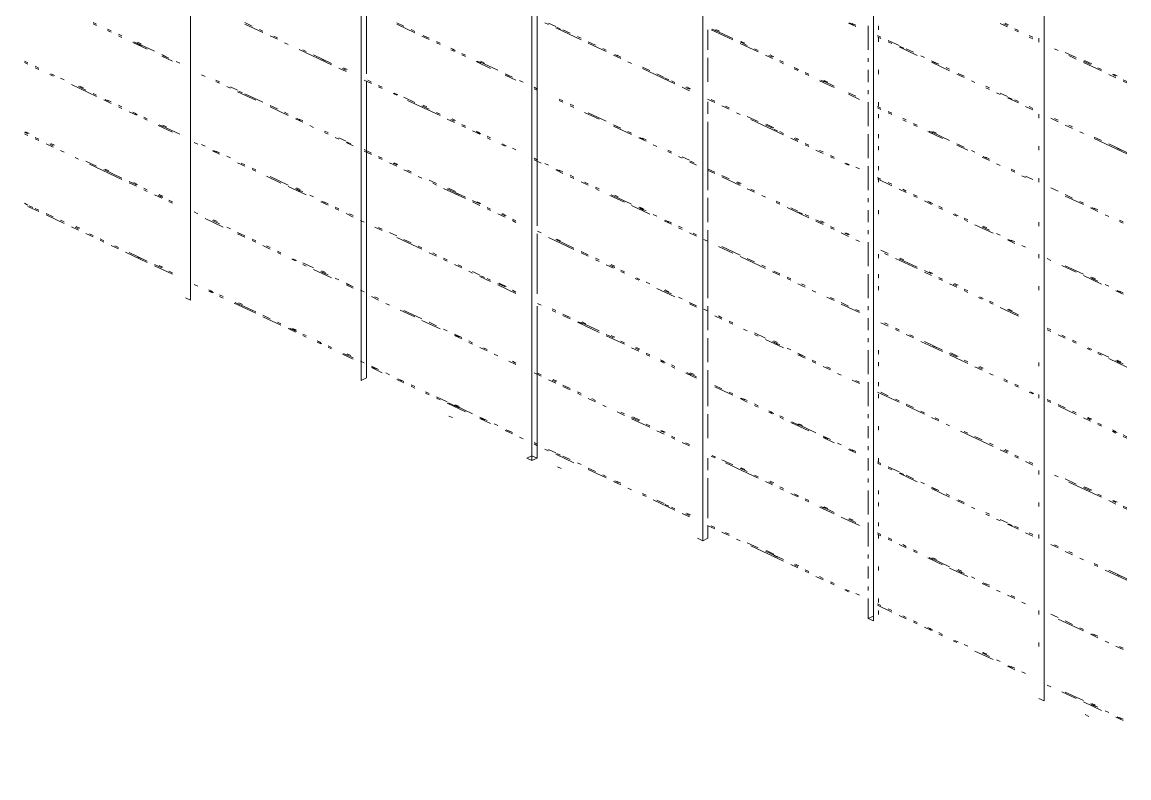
# Paper-space layout '03 3D Building and Roof' of a CAD drawing. Header units: millimetres. Extents: x 5 to 415, y 5 to 292.
# Drawn here: x 200.27 to 216.48, y 207.82 to 218.89 of the extents above; entities that cross this region are included whole.
import ezdxf

# ---------------------------------------------------------------- set-up
doc = ezdxf.new("R2010")
doc.units = ezdxf.units.MM
doc.layers.add('EXISTING', color=7, linetype='Continuous')
picture_1 = doc.add_image_def('image1.png', size_in_pixel=(1967, 1277))

# ---------------------------------------------------------------- blocks, each defined once
blk = doc.blocks.new('SHEET_03')
at = {"layer": 'EXISTING', "color": 250, "lineweight": 9}
for p, q in [((202.741, 231.472), (202.741, 214.82)), ((205.241, 230.298), (205.241, 213.646)), ((207.742, 229.124), (207.742, 212.472)), ((210.242, 227.95), (210.242, 211.299)), ((212.742, 226.776), (212.742, 210.125)), ((215.243, 225.602), (215.243, 208.951)), ((207.817, 215.908), (207.817, 219.954)), ((201.312, 218.89), (201.365, 218.865)), ((201.312, 218.869), (201.365, 218.845)), ((203.536, 218.887), (203.642, 218.837)), ((203.536, 218.866), (203.801, 218.742)), ((205.316, 218.138), (205.316, 219.017)), ((205.76, 218.884), (205.866, 218.834)), ((205.76, 218.863), (206.024, 218.739)), ((207.93, 218.885), (207.983, 218.86)), ((207.983, 218.881), (208.089, 218.831)), ((212.378, 218.878), (212.484, 218.828)), ((212.394, 218.886), (212.447, 218.861)), ((212.431, 218.874), (212.484, 218.849)), ((214.601, 218.875), (214.707, 218.825)), ((214.654, 218.871), (214.707, 218.846)), ((214.724, 218.854), (214.671, 218.879)), ((201.524, 218.791), (201.577, 218.766)), ((201.524, 218.77), (201.577, 218.745)), ((201.683, 218.716), (201.736, 218.691)), ((201.683, 218.695), (201.736, 218.671)), ((203.748, 218.788), (203.801, 218.763)), ((205.971, 218.784), (206.024, 218.759)), ((206.147, 218.697), (206.2, 218.672)), ((208.089, 218.81), (208.46, 218.636)), ((208.106, 218.818), (208.159, 218.793)), ((208.195, 218.781), (208.301, 218.731)), ((210.317, 218.487), (210.317, 218.78)), ((210.366, 218.782), (210.684, 218.633)), ((210.383, 218.79), (210.435, 218.765)), ((210.419, 218.778), (210.684, 218.654)), ((210.488, 218.761), (210.435, 218.786)), ((212.667, 218.486), (212.667, 218.838)), ((212.801, 218.7), (212.854, 218.675)), ((212.817, 218.779), (212.817, 218.838)), ((214.813, 218.796), (214.866, 218.771)), ((214.813, 218.775), (214.866, 218.751)), ((215.025, 218.697), (215.078, 218.672)), ((201.895, 218.596), (202.107, 218.497)), ((201.911, 218.604), (202.017, 218.554)), ((201.948, 218.592), (202.212, 218.468)), ((202.017, 218.575), (201.964, 218.6)), ((203.907, 218.692), (204.013, 218.642)), ((203.96, 218.688), (204.013, 218.663)), ((204.118, 218.593), (204.171, 218.568)), ((206.13, 218.689), (206.236, 218.639)), ((206.183, 218.685), (206.236, 218.66)), ((206.342, 218.61), (206.395, 218.586)), ((206.342, 218.59), (206.395, 218.565)), ((208.407, 218.682), (208.46, 218.657)), ((208.566, 218.607), (208.672, 218.557)), ((208.566, 218.586), (208.83, 218.462)), ((210.789, 218.604), (210.895, 218.554)), ((210.789, 218.583), (211.054, 218.459)), ((210.859, 218.587), (210.806, 218.612)), ((212.801, 218.679), (212.854, 218.654)), ((212.817, 218.603), (212.817, 218.662)), ((212.96, 218.626), (213.119, 218.551)), ((212.96, 218.605), (213.013, 218.58)), ((213.136, 218.538), (213.189, 218.513)), ((215.025, 218.676), (215.078, 218.651)), ((215.168, 218.602), (215.168, 218.66)), ((202.318, 218.418), (202.424, 218.368)), ((202.318, 218.397), (202.477, 218.323)), ((202.335, 218.405), (202.388, 218.38)), ((204.33, 218.493), (204.807, 218.27)), ((204.383, 218.489), (204.436, 218.464)), ((204.542, 218.415), (204.807, 218.29)), ((206.554, 218.511), (206.607, 218.486)), ((206.554, 218.49), (206.607, 218.465)), ((206.571, 218.498), (206.623, 218.473)), ((206.713, 218.436), (206.766, 218.412)), ((206.713, 218.416), (206.766, 218.391)), ((208.778, 218.508), (208.83, 218.483)), ((208.936, 218.412), (209.042, 218.363)), ((208.953, 218.42), (209.006, 218.395)), ((208.989, 218.408), (209.042, 218.383)), ((210.317, 218.018), (210.317, 218.37)), ((211.001, 218.504), (211.054, 218.48)), ((211.16, 218.409), (211.266, 218.359)), ((211.213, 218.405), (211.266, 218.38)), ((211.283, 218.388), (211.23, 218.413)), ((213.119, 218.53), (213.384, 218.406)), ((213.225, 218.501), (213.331, 218.452)), ((213.437, 218.402), (213.49, 218.377)), ((215.396, 218.502), (215.448, 218.477)), ((215.554, 218.448), (215.713, 218.374)), ((215.607, 218.403), (215.713, 218.353)), ((200.306, 218.322), (200.359, 218.297)), ((200.306, 218.301), (200.359, 218.276)), ((200.465, 218.247), (200.518, 218.222)), ((200.465, 218.226), (200.518, 218.202)), ((202.53, 218.319), (202.583, 218.294)), ((204.665, 218.352), (204.717, 218.327)), ((204.913, 218.22), (205.018, 218.17)), ((204.966, 218.216), (205.018, 218.191)), ((205.035, 218.199), (204.982, 218.224)), ((206.924, 218.316), (207.136, 218.217)), ((206.941, 218.324), (206.994, 218.299)), ((206.977, 218.312), (207.242, 218.188)), ((207.047, 218.295), (206.994, 218.32)), ((209.148, 218.313), (209.201, 218.288)), ((209.36, 218.234), (209.466, 218.185)), ((209.36, 218.213), (209.836, 217.99)), ((211.372, 218.33), (211.425, 218.306)), ((211.372, 218.31), (211.425, 218.285)), ((211.584, 218.231), (211.637, 218.206)), ((211.584, 218.21), (211.637, 218.185)), ((211.6, 218.218), (211.653, 218.193)), ((212.667, 218.31), (212.667, 218.368)), ((213.595, 218.327), (213.701, 218.278)), ((213.595, 218.306), (213.86, 218.182)), ((213.612, 218.314), (213.665, 218.289)), ((213.807, 218.228), (213.86, 218.203)), ((215.819, 218.324), (215.925, 218.274)), ((215.819, 218.303), (216.084, 218.179)), ((215.942, 218.282), (215.836, 218.332)), ((216.031, 218.225), (216.084, 218.2)), ((200.677, 218.127), (200.73, 218.102)), ((200.694, 218.135), (200.747, 218.11)), ((200.836, 218.073), (200.889, 218.048)), ((202.901, 218.124), (202.954, 218.099)), ((203.112, 218.045), (203.165, 218.02)), ((205.283, 218.046), (205.389, 217.996)), ((207.348, 218.138), (207.454, 218.088)), ((207.348, 218.117), (207.507, 218.043)), ((207.365, 218.125), (207.418, 218.1)), ((209.572, 218.135), (209.678, 218.085)), ((209.694, 218.072), (209.747, 218.047)), ((211.742, 218.157), (211.795, 218.132)), ((211.742, 218.136), (211.795, 218.111)), ((212.667, 218.017), (212.667, 218.193)), ((212.817, 218.134), (212.817, 218.193)), ((213.966, 218.132), (214.072, 218.083)), ((213.983, 218.14), (214.036, 218.115)), ((214.019, 218.128), (214.072, 218.104)), ((216.19, 218.129), (216.296, 218.08)), ((216.243, 218.125), (216.296, 218.1)), ((216.312, 218.108), (216.259, 218.133)), ((216.401, 218.051), (216.454, 218.026)), ((200.995, 217.978), (201.365, 217.804)), ((201.101, 217.949), (201.206, 217.899)), ((201.17, 217.932), (201.117, 217.957)), ((203.112, 218.024), (203.165, 217.999)), ((203.271, 217.95), (203.324, 217.925)), ((203.324, 217.946), (203.43, 217.896)), ((203.447, 217.883), (203.5, 217.858)), ((205.316, 213.682), (205.316, 218.02)), ((205.336, 218.042), (205.389, 218.017)), ((205.495, 217.967), (205.548, 217.942)), ((205.495, 217.947), (205.548, 217.922)), ((207.56, 218.039), (207.613, 218.014)), ((207.772, 217.939), (207.825, 217.914)), ((207.772, 217.918), (207.825, 217.894)), ((209.783, 218.035), (209.836, 218.011)), ((209.942, 217.94), (210.048, 217.89)), ((209.995, 217.936), (210.048, 217.911)), ((210.065, 217.919), (210.012, 217.944)), ((211.954, 218.036), (212.166, 217.937)), ((211.971, 218.044), (212.024, 218.019)), ((212.007, 218.032), (212.166, 217.958)), ((212.077, 218.015), (212.024, 218.04)), ((212.667, 217.841), (212.667, 217.899)), ((214.178, 218.033), (214.231, 218.008)), ((214.39, 217.954), (214.443, 217.93)), ((214.39, 217.934), (214.443, 217.909)), ((216.401, 218.03), (216.454, 218.005)), ((201.312, 217.849), (201.365, 217.825)), ((201.471, 217.754), (201.577, 217.704)), ((201.488, 217.762), (201.541, 217.737)), ((201.524, 217.75), (201.577, 217.725)), ((203.43, 217.875), (203.695, 217.751)), ((203.536, 217.846), (203.801, 217.722)), ((205.707, 217.847), (205.76, 217.822)), ((205.723, 217.855), (205.776, 217.83)), ((205.866, 217.793), (206.024, 217.719)), ((205.919, 217.748), (206.395, 217.524)), ((208.142, 217.765), (208.195, 217.74)), ((208.142, 217.744), (208.195, 217.72)), ((210.313, 217.766), (210.419, 217.716)), ((210.317, 217.549), (210.317, 217.725)), ((210.366, 217.762), (210.419, 217.737)), ((212.378, 217.858), (212.484, 217.809)), ((212.378, 217.837), (212.537, 217.763)), ((212.667, 217.372), (212.667, 217.724)), ((212.817, 217.665), (212.817, 217.724)), ((214.548, 217.859), (214.601, 217.834)), ((214.601, 217.855), (214.707, 217.805)), ((214.707, 217.784), (214.866, 217.71)), ((214.724, 217.792), (214.777, 217.767)), ((214.813, 217.756), (214.866, 217.731)), ((201.683, 217.676), (201.736, 217.651)), ((201.683, 217.655), (201.736, 217.63)), ((201.842, 217.58), (201.948, 217.53)), ((201.895, 217.576), (201.948, 217.551)), ((201.911, 217.563), (201.964, 217.538)), ((203.907, 217.672), (204.013, 217.623)), ((203.907, 217.651), (204.171, 217.527)), ((204.118, 217.573), (204.171, 217.548)), ((206.13, 217.669), (206.236, 217.619)), ((206.2, 217.652), (206.147, 217.677)), ((206.342, 217.57), (206.395, 217.545)), ((208.301, 217.691), (208.354, 217.666)), ((208.301, 217.67), (208.354, 217.645)), ((208.513, 217.57), (208.725, 217.471)), ((208.566, 217.566), (208.83, 217.442)), ((210.525, 217.667), (210.631, 217.617)), ((210.578, 217.663), (210.631, 217.638)), ((210.736, 217.567), (210.789, 217.542)), ((212.801, 217.659), (212.854, 217.635)), ((212.801, 217.639), (212.854, 217.614)), ((212.96, 217.585), (213.013, 217.56)), ((212.96, 217.564), (213.013, 217.539)), ((214.972, 217.66), (215.078, 217.61)), ((215.025, 217.656), (215.078, 217.631)), ((202.054, 217.502), (202.107, 217.477)), ((202.054, 217.481), (202.107, 217.456)), ((204.277, 217.477), (204.383, 217.428)), ((204.294, 217.485), (204.347, 217.46)), ((204.33, 217.473), (204.383, 217.449)), ((206.501, 217.474), (206.607, 217.425)), ((206.554, 217.47), (206.607, 217.445)), ((206.623, 217.453), (206.571, 217.478)), ((210.317, 216.435), (210.317, 217.432)), ((210.895, 217.513), (211.054, 217.439)), ((210.948, 217.468), (211.425, 217.244)), ((211.283, 217.347), (211.177, 217.397)), ((212.817, 217.489), (212.817, 217.548)), ((213.172, 217.485), (213.225, 217.461)), ((213.172, 217.465), (213.225, 217.44)), ((213.331, 217.411), (213.384, 217.386)), ((215.168, 217.488), (215.168, 217.546)), ((215.343, 217.486), (215.448, 217.436)), ((215.396, 217.482), (215.448, 217.457)), ((200.306, 217.281), (200.359, 217.256)), ((200.306, 217.26), (200.359, 217.235)), ((200.376, 217.264), (200.323, 217.289)), ((202.265, 217.381), (202.477, 217.282)), ((202.282, 217.389), (202.335, 217.364)), ((202.318, 217.377), (202.583, 217.253)), ((202.388, 217.36), (202.335, 217.385)), ((204.489, 217.378), (204.542, 217.353)), ((204.701, 217.299), (204.754, 217.275)), ((204.701, 217.279), (204.754, 217.254)), ((206.713, 217.396), (206.766, 217.371)), ((206.713, 217.375), (206.766, 217.35)), ((206.872, 217.3), (206.977, 217.251)), ((206.924, 217.296), (206.977, 217.271)), ((206.941, 217.283), (206.994, 217.258)), ((208.936, 217.392), (209.042, 217.343)), ((208.936, 217.372), (209.201, 217.247)), ((208.953, 217.379), (209.006, 217.355)), ((209.148, 217.293), (209.201, 217.268)), ((211.16, 217.389), (211.266, 217.339)), ((211.283, 217.326), (211.336, 217.302)), ((211.372, 217.29), (211.425, 217.265)), ((212.667, 216.903), (212.667, 217.254)), ((212.817, 217.196), (212.817, 217.254)), ((213.331, 217.39), (213.384, 217.365)), ((213.542, 217.291), (213.754, 217.191)), ((213.559, 217.298), (213.612, 217.274)), ((213.595, 217.287), (213.86, 217.162)), ((213.665, 217.27), (213.612, 217.294)), ((215.554, 217.387), (215.66, 217.337)), ((215.607, 217.383), (215.66, 217.358)), ((215.766, 217.287), (215.819, 217.263)), ((200.465, 217.206), (200.518, 217.182)), ((200.465, 217.186), (200.518, 217.161)), ((200.624, 217.111), (200.73, 217.061)), ((200.677, 217.107), (200.73, 217.082)), ((200.747, 217.09), (200.694, 217.115)), ((202.795, 217.133), (202.848, 217.108)), ((202.901, 217.104), (202.954, 217.079)), ((204.86, 217.204), (204.913, 217.179)), ((204.913, 217.2), (205.018, 217.15)), ((205.018, 217.129), (205.124, 217.08)), ((205.035, 217.137), (205.088, 217.112)), ((207.083, 217.222), (207.136, 217.197)), ((207.083, 217.201), (207.136, 217.176)), ((207.295, 217.101), (207.348, 217.077)), ((207.312, 217.109), (207.365, 217.084)), ((209.307, 217.198), (209.413, 217.148)), ((209.324, 217.205), (209.377, 217.181)), ((209.36, 217.194), (209.413, 217.169)), ((209.519, 217.098), (209.572, 217.073)), ((211.531, 217.194), (211.637, 217.145)), ((211.584, 217.19), (211.637, 217.165)), ((211.653, 217.173), (211.6, 217.198)), ((211.742, 217.116), (211.795, 217.091)), ((211.742, 217.095), (211.795, 217.07)), ((212.817, 217.02), (212.817, 217.079)), ((213.966, 217.113), (214.072, 217.063)), ((213.966, 217.092), (214.125, 217.017)), ((213.983, 217.1), (214.036, 217.075)), ((215.168, 217.019), (215.168, 217.077)), ((215.978, 217.209), (216.084, 217.159)), ((215.978, 217.188), (216.454, 216.964)), ((216.19, 217.109), (216.454, 216.985)), ((200.836, 217.012), (200.889, 216.987)), ((201.048, 216.912), (201.101, 216.887)), ((203.06, 217.008), (203.165, 216.959)), ((203.076, 217.016), (203.129, 216.991)), ((203.112, 217.004), (203.165, 216.98)), ((203.271, 216.93), (203.324, 216.905)), ((205.283, 217.026), (205.389, 216.976)), ((205.283, 217.005), (205.389, 216.956)), ((205.495, 216.927), (205.548, 216.902)), ((207.454, 217.048), (207.507, 217.023)), ((209.731, 217.02), (209.783, 216.995)), ((209.731, 216.999), (209.783, 216.974)), ((209.889, 216.924), (209.942, 216.899)), ((209.942, 216.92), (210.048, 216.87)), ((211.901, 217.02), (212.007, 216.971)), ((211.954, 217.016), (212.007, 216.992)), ((212.113, 216.942), (212.166, 216.917)), ((212.113, 216.921), (212.166, 216.896)), ((214.178, 217.013), (214.231, 216.988)), ((214.337, 216.918), (214.443, 216.868)), ((214.353, 216.926), (214.406, 216.901)), ((214.39, 216.914), (214.443, 216.889)), ((216.312, 217.047), (216.365, 217.022)), ((201.206, 216.858), (201.365, 216.784)), ((201.259, 216.813), (201.736, 216.589)), ((203.43, 216.834), (203.536, 216.785)), ((203.483, 216.83), (203.536, 216.806)), ((203.642, 216.756), (203.695, 216.731)), ((205.495, 216.906), (205.548, 216.881)), ((205.654, 216.831), (205.76, 216.782)), ((205.707, 216.827), (205.76, 216.802)), ((205.776, 216.81), (205.723, 216.835)), ((207.772, 216.899), (207.825, 216.874)), ((207.772, 216.878), (207.877, 216.828)), ((207.93, 216.824), (207.983, 216.799)), ((210.048, 216.85), (210.154, 216.8)), ((210.065, 216.857), (210.118, 216.833)), ((212.325, 216.822), (212.378, 216.797)), ((212.341, 216.829), (212.394, 216.805)), ((212.484, 216.768), (212.537, 216.743)), ((212.667, 216.434), (212.667, 216.785)), ((212.817, 216.727), (212.817, 216.785)), ((214.548, 216.818), (214.601, 216.793)), ((201.471, 216.734), (201.736, 216.61)), ((201.541, 216.717), (201.488, 216.742)), ((203.642, 216.735), (203.695, 216.71)), ((203.854, 216.636), (204.065, 216.536)), ((203.907, 216.632), (204.171, 216.507)), ((205.866, 216.732), (205.971, 216.682)), ((205.919, 216.728), (205.971, 216.703)), ((206.077, 216.632), (206.13, 216.608)), ((208.089, 216.729), (208.195, 216.679)), ((208.106, 216.736), (208.159, 216.712)), ((208.142, 216.725), (208.195, 216.7)), ((208.301, 216.65), (208.354, 216.625)), ((208.301, 216.629), (208.354, 216.604)), ((210.313, 216.746), (210.419, 216.696)), ((210.313, 216.725), (210.419, 216.676)), ((210.525, 216.647), (210.631, 216.597)), ((210.525, 216.626), (210.789, 216.502)), ((212.801, 216.619), (212.854, 216.594)), ((212.801, 216.598), (213.013, 216.498)), ((212.817, 216.551), (212.817, 216.61)), ((214.76, 216.74), (214.813, 216.715)), ((214.76, 216.719), (214.813, 216.694)), ((214.919, 216.644), (214.972, 216.619)), ((214.972, 216.64), (215.078, 216.591)), ((215.168, 216.55), (215.168, 216.608)), ((201.842, 216.56), (201.948, 216.511)), ((201.842, 216.539), (201.948, 216.49)), ((201.964, 216.518), (201.911, 216.543)), ((202.054, 216.461), (202.107, 216.436)), ((202.054, 216.44), (202.107, 216.415)), ((204.171, 216.486), (204.436, 216.362)), ((204.277, 216.458), (204.383, 216.408)), ((204.347, 216.441), (204.294, 216.465)), ((204.294, 216.445), (204.347, 216.42)), ((206.236, 216.579), (206.342, 216.529)), ((206.289, 216.533), (206.342, 216.508)), ((206.448, 216.458), (206.766, 216.309)), ((206.501, 216.454), (206.766, 216.33)), ((206.623, 216.412), (206.518, 216.462)), ((208.46, 216.555), (208.566, 216.505)), ((208.513, 216.551), (208.566, 216.526)), ((208.672, 216.476), (208.725, 216.451)), ((208.672, 216.455), (208.725, 216.43)), ((210.736, 216.547), (210.789, 216.522)), ((210.806, 216.53), (210.753, 216.555)), ((210.895, 216.452), (211.001, 216.402)), ((210.948, 216.448), (211.001, 216.423)), ((212.96, 216.544), (213.013, 216.519)), ((213.119, 216.449), (213.225, 216.399)), ((213.172, 216.445), (213.225, 216.42)), ((215.343, 216.466), (215.448, 216.417)), ((202.212, 216.365), (202.318, 216.316)), ((202.265, 216.361), (202.318, 216.337)), ((202.335, 216.344), (202.282, 216.369)), ((202.282, 216.348), (202.335, 216.324)), ((202.424, 216.287), (202.477, 216.262)), ((202.424, 216.266), (202.477, 216.241)), ((204.489, 216.358), (204.542, 216.333)), ((204.648, 216.263), (204.754, 216.213)), ((204.665, 216.271), (204.717, 216.246)), ((206.623, 216.392), (206.676, 216.367)), ((206.872, 216.28), (206.977, 216.231)), ((206.994, 216.238), (206.941, 216.263)), ((208.883, 216.356), (209.095, 216.256)), ((208.9, 216.364), (208.953, 216.339)), ((208.936, 216.352), (209.201, 216.227)), ((209.006, 216.335), (208.953, 216.36)), ((210.317, 215.966), (210.317, 216.318)), ((211.107, 216.353), (211.16, 216.328)), ((211.319, 216.274), (211.372, 216.249)), ((212.667, 216.258), (212.667, 216.316)), ((213.331, 216.37), (213.384, 216.345)), ((213.331, 216.349), (213.384, 216.324)), ((213.49, 216.275), (213.595, 216.225)), ((213.542, 216.271), (213.595, 216.246)), ((215.554, 216.367), (215.66, 216.317)), ((215.554, 216.346), (215.819, 216.222)), ((215.766, 216.267), (215.819, 216.243)), ((200.306, 216.24), (200.359, 216.215)), ((200.359, 216.195), (200.518, 216.12)), ((200.376, 216.202), (200.429, 216.178)), ((200.465, 216.166), (200.518, 216.141)), ((202.795, 216.113), (202.848, 216.088)), ((204.701, 216.259), (204.754, 216.234)), ((204.86, 216.184), (204.913, 216.159)), ((204.86, 216.163), (204.913, 216.138)), ((206.872, 216.26), (206.977, 216.21)), ((207.083, 216.181), (207.136, 216.156)), ((207.083, 216.16), (207.136, 216.135)), ((209.201, 216.207), (209.466, 216.082)), ((209.307, 216.178), (209.413, 216.128)), ((209.377, 216.161), (209.324, 216.186)), ((209.324, 216.165), (209.377, 216.14)), ((211.319, 216.253), (211.372, 216.228)), ((211.478, 216.179), (211.795, 216.029)), ((211.531, 216.174), (211.637, 216.125)), ((211.653, 216.112), (211.706, 216.087)), ((212.667, 215.965), (212.667, 216.14)), ((212.817, 216.082), (212.817, 216.14)), ((213.559, 216.258), (213.612, 216.233)), ((213.701, 216.196), (213.754, 216.171)), ((213.701, 216.175), (213.754, 216.15)), ((215.925, 216.172), (216.031, 216.122)), ((215.942, 216.18), (215.995, 216.155)), ((215.978, 216.168), (216.031, 216.143)), ((200.624, 216.091), (200.73, 216.041)), ((200.624, 216.07), (200.889, 215.946)), ((200.836, 215.992), (200.889, 215.967)), ((202.954, 216.017), (203.218, 215.893)), ((203.06, 215.989), (203.165, 215.939)), ((203.129, 215.972), (203.076, 215.996)), ((205.018, 216.089), (205.124, 216.039)), ((205.071, 216.085), (205.124, 216.06)), ((205.23, 215.989), (205.283, 215.964)), ((207.242, 216.086), (207.348, 216.036)), ((207.295, 216.082), (207.348, 216.057)), ((207.365, 216.064), (207.312, 216.089)), ((207.454, 216.007), (207.507, 215.982)), ((207.454, 215.986), (207.507, 215.961)), ((209.519, 216.078), (209.572, 216.053)), ((209.678, 215.983), (209.783, 215.933)), ((209.694, 215.991), (209.747, 215.966)), ((209.731, 215.979), (209.783, 215.954)), ((211.742, 216.075), (211.795, 216.05)), ((211.901, 216), (212.007, 215.951)), ((211.901, 215.98), (212.007, 215.93)), ((212.024, 215.959), (211.971, 215.983)), ((213.913, 216.076), (213.966, 216.051)), ((213.93, 216.084), (213.983, 216.059)), ((214.072, 216.022), (214.125, 215.997)), ((214.072, 216.001), (214.125, 215.976)), ((215.168, 215.905), (215.168, 215.963)), ((216.137, 216.073), (216.19, 216.048)), ((216.349, 215.994), (216.401, 215.969)), ((216.349, 215.973), (216.401, 215.948)), ((200.995, 215.896), (201.101, 215.847)), ((201.048, 215.892), (201.101, 215.867)), ((201.117, 215.875), (201.064, 215.9)), ((201.206, 215.797), (201.312, 215.747)), ((201.259, 215.793), (201.312, 215.768)), ((203.271, 215.889), (203.324, 215.864)), ((203.43, 215.815), (203.536, 215.765)), ((203.43, 215.794), (203.536, 215.744)), ((203.447, 215.802), (203.5, 215.777)), ((205.442, 215.89), (205.548, 215.84)), ((205.495, 215.886), (205.548, 215.861)), ((205.654, 215.811), (205.76, 215.762)), ((207.817, 214.912), (207.817, 215.791)), ((207.825, 215.833), (207.877, 215.808)), ((209.889, 215.904), (209.942, 215.879)), ((209.889, 215.883), (209.942, 215.859)), ((210.048, 215.809), (210.154, 215.759)), ((210.101, 215.805), (210.154, 215.78)), ((210.317, 214.852), (210.317, 215.849)), ((212.113, 215.901), (212.166, 215.876)), ((212.113, 215.88), (212.166, 215.855)), ((212.272, 215.806), (212.378, 215.756)), ((212.325, 215.802), (212.378, 215.777)), ((212.394, 215.785), (212.341, 215.809)), ((212.667, 215.789), (212.667, 215.847)), ((214.231, 215.927), (214.495, 215.802)), ((214.337, 215.898), (214.443, 215.848)), ((214.406, 215.881), (214.353, 215.906)), ((214.548, 215.798), (214.601, 215.774)), ((201.418, 215.718), (201.471, 215.693)), ((201.418, 215.698), (201.471, 215.673)), ((201.577, 215.623), (201.683, 215.573)), ((201.63, 215.619), (201.683, 215.594)), ((203.642, 215.715), (203.695, 215.69)), ((203.642, 215.694), (203.695, 215.669)), ((203.801, 215.62), (203.907, 215.57)), ((203.854, 215.616), (203.907, 215.591)), ((205.76, 215.741), (206.13, 215.567)), ((205.866, 215.712), (205.971, 215.662)), ((207.983, 215.738), (208.354, 215.564)), ((208.089, 215.709), (208.354, 215.584)), ((208.159, 215.692), (208.106, 215.716)), ((210.26, 215.709), (210.313, 215.685)), ((212.484, 215.706), (212.537, 215.681)), ((212.667, 215.32), (212.667, 215.671)), ((214.707, 215.703), (214.813, 215.653)), ((214.724, 215.711), (214.777, 215.686)), ((214.76, 215.699), (214.813, 215.674)), ((214.919, 215.624), (214.972, 215.6)), ((201.789, 215.524), (202.107, 215.374)), ((201.842, 215.52), (202.107, 215.395)), ((201.964, 215.457), (202.017, 215.432)), ((204.013, 215.541), (204.065, 215.516)), ((204.013, 215.52), (204.065, 215.495)), ((206.077, 215.612), (206.13, 215.588)), ((206.236, 215.517), (206.342, 215.467)), ((206.289, 215.513), (206.342, 215.488)), ((208.46, 215.535), (208.566, 215.485)), ((208.46, 215.514), (208.566, 215.464)), ((210.472, 215.61), (210.684, 215.511)), ((210.525, 215.606), (210.789, 215.482)), ((210.789, 215.461), (211.16, 215.287)), ((212.817, 215.437), (212.817, 215.496)), ((212.854, 215.553), (212.96, 215.503)), ((212.907, 215.507), (212.96, 215.483)), ((215.168, 215.436), (215.168, 215.494)), ((202.212, 215.346), (202.318, 215.296)), ((202.212, 215.325), (202.477, 215.2)), ((202.335, 215.304), (202.282, 215.328)), ((204.224, 215.421), (204.277, 215.396)), ((204.241, 215.429), (204.294, 215.404)), ((204.383, 215.367), (204.542, 215.293)), ((204.383, 215.346), (204.436, 215.321)), ((206.448, 215.438), (206.501, 215.414)), ((206.448, 215.418), (206.501, 215.393)), ((206.607, 215.343), (206.713, 215.293)), ((206.66, 215.339), (206.713, 215.314)), ((208.672, 215.435), (208.725, 215.41)), ((208.672, 215.414), (208.725, 215.39)), ((208.83, 215.34), (208.936, 215.29)), ((208.883, 215.336), (208.936, 215.311)), ((208.953, 215.319), (208.9, 215.344)), ((208.9, 215.323), (208.953, 215.298)), ((210.895, 215.432), (211.001, 215.382)), ((211.107, 215.333), (211.16, 215.308)), ((213.066, 215.433), (213.384, 215.284)), ((213.119, 215.429), (213.384, 215.305)), ((213.189, 215.412), (213.136, 215.437)), ((215.29, 215.43), (215.343, 215.405)), ((215.501, 215.33), (215.713, 215.231)), ((215.554, 215.326), (215.819, 215.202)), ((202.424, 215.246), (202.477, 215.221)), ((204.542, 215.272), (204.807, 215.147)), ((204.648, 215.243), (204.754, 215.193)), ((204.717, 215.226), (204.665, 215.251)), ((204.665, 215.23), (204.717, 215.205)), ((204.86, 215.143), (204.913, 215.119)), ((206.819, 215.244), (206.872, 215.219)), ((206.872, 215.24), (206.977, 215.19)), ((206.977, 215.169), (207.136, 215.095)), ((206.994, 215.177), (207.047, 215.152)), ((207.083, 215.14), (207.136, 215.115)), ((209.042, 215.261), (209.095, 215.236)), ((209.042, 215.24), (209.095, 215.216)), ((209.254, 215.141), (209.307, 215.116)), ((209.271, 215.149), (209.324, 215.124)), ((211.266, 215.237), (211.372, 215.188)), ((211.283, 215.245), (211.336, 215.22)), ((211.319, 215.233), (211.372, 215.208)), ((211.478, 215.159), (211.531, 215.134)), ((211.478, 215.138), (211.531, 215.113)), ((212.667, 214.851), (212.667, 215.202)), ((212.817, 215.144), (212.817, 215.202)), ((213.49, 215.255), (213.595, 215.205)), ((213.49, 215.234), (213.595, 215.184)), ((213.612, 215.213), (213.559, 215.238)), ((213.701, 215.155), (213.754, 215.131)), ((213.701, 215.135), (213.754, 215.11)), ((215.819, 215.181), (216.084, 215.057)), ((215.925, 215.152), (216.031, 215.102)), ((215.995, 215.135), (215.942, 215.16)), ((215.942, 215.139), (215.995, 215.114)), ((202.795, 215.051), (202.848, 215.026)), ((203.007, 214.973), (203.06, 214.948)), ((205.018, 215.069), (205.124, 215.019)), ((205.018, 215.048), (205.124, 214.998)), ((205.035, 215.056), (205.088, 215.031)), ((205.23, 214.969), (205.283, 214.945)), ((207.242, 215.066), (207.348, 215.016)), ((207.242, 215.045), (207.507, 214.921)), ((207.365, 215.024), (207.259, 215.073)), ((207.454, 214.966), (207.507, 214.941)), ((209.413, 215.087), (209.466, 215.062)), ((209.572, 214.992), (209.836, 214.868)), ((209.747, 214.946), (209.694, 214.971)), ((211.637, 215.063), (211.742, 215.014)), ((211.689, 215.059), (211.742, 215.034)), ((212.817, 214.968), (212.817, 215.026)), ((213.86, 215.06), (213.966, 215.01)), ((213.913, 215.056), (213.966, 215.031)), ((213.983, 215.039), (213.93, 215.064)), ((214.072, 214.981), (214.125, 214.957)), ((215.168, 214.967), (215.168, 215.025)), ((216.137, 215.053), (216.19, 215.028)), ((216.312, 214.965), (216.365, 214.94)), ((202.741, 214.82), (202.666, 214.855)), ((203.007, 214.952), (203.06, 214.927)), ((203.023, 214.96), (203.076, 214.935)), ((203.165, 214.898), (203.218, 214.873)), ((203.165, 214.877), (203.218, 214.852)), ((205.389, 214.874), (205.495, 214.824)), ((205.442, 214.87), (205.495, 214.845)), ((209.678, 214.963), (209.783, 214.913)), ((209.889, 214.864), (209.942, 214.839)), ((211.848, 214.964), (211.901, 214.939)), ((212.06, 214.864), (212.166, 214.815)), ((212.113, 214.86), (212.166, 214.835)), ((214.072, 214.961), (214.125, 214.936)), ((214.284, 214.861), (214.337, 214.836)), ((214.3, 214.869), (214.353, 214.844)), ((214.443, 214.807), (214.495, 214.783)), ((216.296, 214.957), (216.401, 214.908)), ((216.349, 214.953), (216.401, 214.928)), ((203.377, 214.778), (203.695, 214.629)), ((203.394, 214.786), (203.447, 214.761)), ((203.43, 214.774), (203.695, 214.65)), ((203.5, 214.757), (203.447, 214.782)), ((205.601, 214.775), (205.654, 214.75)), ((205.813, 214.675), (206.024, 214.576)), ((205.866, 214.671), (206.13, 214.547)), ((207.817, 212.508), (207.817, 214.736)), ((207.825, 214.771), (207.877, 214.747)), ((208.036, 214.693), (208.089, 214.668)), ((208.036, 214.672), (208.089, 214.647)), ((210.048, 214.789), (210.154, 214.739)), ((210.048, 214.768), (210.154, 214.718)), ((210.065, 214.776), (210.118, 214.751)), ((210.26, 214.69), (210.313, 214.665)), ((210.317, 214.383), (210.317, 214.734)), ((212.272, 214.786), (212.378, 214.736)), ((212.272, 214.765), (212.537, 214.641)), ((212.484, 214.686), (212.537, 214.662)), ((212.667, 214.675), (212.667, 214.733)), ((214.443, 214.787), (214.495, 214.762)), ((214.601, 214.712), (214.866, 214.588)), ((214.707, 214.683), (214.866, 214.609)), ((214.777, 214.666), (214.724, 214.691)), ((203.801, 214.6), (203.907, 214.55)), ((203.801, 214.579), (204.065, 214.455)), ((204.013, 214.5), (204.065, 214.476)), ((206.13, 214.526), (206.395, 214.402)), ((206.236, 214.497), (206.342, 214.447)), ((208.195, 214.618), (208.301, 214.569)), ((208.195, 214.597), (208.301, 214.548)), ((208.407, 214.498), (208.725, 214.349)), ((208.424, 214.506), (208.477, 214.481)), ((208.46, 214.494), (208.725, 214.37)), ((208.529, 214.477), (208.477, 214.502)), ((210.419, 214.594), (210.525, 214.544)), ((210.472, 214.59), (210.525, 214.565)), ((210.631, 214.516), (210.684, 214.491)), ((210.631, 214.495), (210.684, 214.47)), ((212.667, 214.381), (212.667, 214.557)), ((212.854, 214.492), (212.96, 214.442)), ((212.907, 214.488), (212.96, 214.463)), ((204.171, 214.405), (204.277, 214.355)), ((204.188, 214.413), (204.294, 214.363)), ((204.224, 214.401), (204.277, 214.376)), ((204.294, 214.384), (204.241, 214.409)), ((204.383, 214.326), (204.436, 214.302)), ((206.448, 214.398), (206.501, 214.373)), ((206.607, 214.323), (206.713, 214.273)), ((208.83, 214.32), (208.936, 214.27)), ((210.842, 214.395), (210.895, 214.37)), ((211.001, 214.342), (211.16, 214.267)), ((211.001, 214.321), (211.054, 214.296)), ((213.066, 214.413), (213.119, 214.388)), ((213.066, 214.392), (213.119, 214.367)), ((213.225, 214.318), (213.331, 214.268)), ((215.29, 214.41), (215.343, 214.385)), ((215.29, 214.389), (215.343, 214.364)), ((204.383, 214.306), (204.436, 214.281)), ((204.595, 214.227), (204.648, 214.202)), ((204.595, 214.206), (204.648, 214.181)), ((204.612, 214.214), (204.665, 214.189)), ((206.607, 214.302), (206.713, 214.253)), ((206.623, 214.31), (206.676, 214.285)), ((206.819, 214.224), (206.872, 214.199)), ((206.819, 214.203), (206.872, 214.178)), ((208.83, 214.299), (209.095, 214.175)), ((208.953, 214.278), (208.9, 214.303)), ((209.042, 214.221), (209.095, 214.196)), ((210.317, 213.914), (210.317, 214.265)), ((211.16, 214.246), (211.425, 214.122)), ((211.266, 214.217), (211.372, 214.168)), ((211.336, 214.2), (211.283, 214.225)), ((211.283, 214.204), (211.336, 214.179)), ((212.667, 214.206), (212.667, 214.264)), ((213.278, 214.314), (213.331, 214.289)), ((213.437, 214.218), (213.754, 214.069)), ((213.49, 214.214), (213.754, 214.09)), ((215.448, 214.314), (215.554, 214.265)), ((215.501, 214.31), (215.554, 214.285)), ((215.66, 214.236), (215.713, 214.211)), ((215.66, 214.215), (215.713, 214.19)), ((204.754, 214.152), (204.807, 214.128)), ((204.754, 214.132), (204.807, 214.107)), ((204.966, 214.032), (205.124, 213.958)), ((204.982, 214.04), (205.035, 214.015)), ((205.018, 214.028), (205.124, 213.978)), ((205.088, 214.011), (205.035, 214.036)), ((206.977, 214.128), (207.083, 214.079)), ((207.03, 214.124), (207.083, 214.099)), ((207.189, 214.029), (207.242, 214.004)), ((209.201, 214.125), (209.307, 214.075)), ((209.254, 214.121), (209.307, 214.096)), ((209.324, 214.104), (209.271, 214.129)), ((209.413, 214.047), (209.466, 214.022)), ((209.413, 214.026), (209.466, 214.001)), ((211.478, 214.118), (211.531, 214.093)), ((211.637, 214.043), (211.742, 213.994)), ((211.637, 214.023), (211.742, 213.973)), ((211.653, 214.03), (211.706, 214.005)), ((212.667, 213.737), (212.667, 214.088)), ((212.817, 214.03), (212.817, 214.088)), ((213.612, 214.151), (213.665, 214.127)), ((213.86, 214.04), (213.966, 213.99)), ((213.86, 214.019), (214.125, 213.895)), ((213.983, 213.998), (213.877, 214.048)), ((215.872, 214.115), (215.925, 214.091)), ((215.889, 214.123), (215.942, 214.098)), ((216.031, 214.062), (216.19, 213.987)), ((216.031, 214.041), (216.084, 214.016)), ((205.23, 213.929), (205.283, 213.904)), ((205.389, 213.854), (205.495, 213.804)), ((205.389, 213.833), (205.548, 213.759)), ((205.406, 213.841), (205.459, 213.816)), ((207.401, 213.93), (207.507, 213.88)), ((207.454, 213.926), (207.507, 213.901)), ((209.625, 213.947), (209.678, 213.922)), ((209.625, 213.926), (209.678, 213.901)), ((209.641, 213.934), (209.694, 213.909)), ((209.783, 213.873), (209.836, 213.848)), ((209.783, 213.852), (209.836, 213.827)), ((211.848, 213.944), (211.901, 213.919)), ((211.848, 213.923), (211.901, 213.898)), ((212.007, 213.849), (212.113, 213.799)), ((212.06, 213.844), (212.113, 213.82)), ((212.817, 213.854), (212.817, 213.912)), ((214.072, 213.941), (214.125, 213.916)), ((214.231, 213.845), (214.337, 213.796)), ((214.284, 213.841), (214.337, 213.816)), ((214.353, 213.824), (214.3, 213.849)), ((215.168, 213.853), (215.168, 213.911)), ((216.19, 213.966), (216.454, 213.842)), ((216.296, 213.937), (216.401, 213.888)), ((216.365, 213.92), (216.312, 213.945)), ((216.312, 213.924), (216.365, 213.9)), ((205.316, 213.682), (205.241, 213.646)), ((205.601, 213.755), (205.654, 213.73)), ((207.772, 213.756), (207.877, 213.706)), ((207.825, 213.752), (207.877, 213.727)), ((209.995, 213.752), (210.154, 213.678)), ((210.012, 213.76), (210.065, 213.735)), ((210.048, 213.748), (210.154, 213.699)), ((210.118, 213.731), (210.065, 213.756)), ((210.317, 213.269), (210.317, 213.796)), ((212.219, 213.749), (212.272, 213.724)), ((214.443, 213.746), (214.495, 213.721)), ((205.76, 213.659), (205.866, 213.61)), ((205.776, 213.667), (205.829, 213.642)), ((205.813, 213.655), (205.866, 213.63)), ((205.971, 213.581), (206.024, 213.556)), ((205.971, 213.56), (206.024, 213.535)), ((207.983, 213.656), (208.089, 213.606)), ((208.036, 213.652), (208.089, 213.627)), ((208.106, 213.635), (208.053, 213.66)), ((208.195, 213.578), (208.301, 213.528)), ((208.195, 213.557), (208.301, 213.507)), ((210.419, 213.574), (210.525, 213.525)), ((210.419, 213.553), (210.684, 213.429)), ((212.431, 213.65), (212.537, 213.6)), ((212.484, 213.646), (212.537, 213.621)), ((212.667, 213.267), (212.667, 213.619)), ((212.817, 213.561), (212.817, 213.619)), ((214.654, 213.667), (214.707, 213.642)), ((214.654, 213.646), (214.707, 213.622)), ((214.813, 213.593), (214.866, 213.568)), ((214.813, 213.572), (214.866, 213.547)), ((206.183, 213.481), (206.236, 213.456)), ((206.183, 213.461), (206.236, 213.436)), ((206.342, 213.407), (206.501, 213.332)), ((206.342, 213.386), (206.395, 213.361)), ((208.407, 213.478), (208.46, 213.453)), ((208.407, 213.457), (208.46, 213.432)), ((208.566, 213.383), (208.672, 213.333)), ((208.619, 213.379), (208.672, 213.354)), ((210.631, 213.475), (210.684, 213.45)), ((210.789, 213.379), (210.895, 213.33)), ((210.806, 213.387), (210.859, 213.362)), ((210.842, 213.375), (210.895, 213.351)), ((212.801, 213.476), (213.119, 213.327)), ((212.817, 213.385), (212.817, 213.443)), ((212.854, 213.472), (212.96, 213.422)), ((213.066, 213.372), (213.119, 213.347)), ((215.025, 213.472), (215.078, 213.448)), ((215.042, 213.48), (215.095, 213.455)), ((215.168, 213.384), (215.168, 213.442)), ((215.29, 213.369), (215.343, 213.344)), ((215.29, 213.348), (215.343, 213.323)), ((206.501, 213.311), (206.766, 213.187)), ((206.518, 213.319), (206.676, 213.245)), ((206.607, 213.282), (206.872, 213.158)), ((206.676, 213.265), (206.623, 213.29)), ((208.778, 213.283), (208.83, 213.258)), ((208.989, 213.184), (209.095, 213.134)), ((211.001, 213.301), (211.054, 213.276)), ((211.001, 213.28), (211.054, 213.255)), ((211.213, 213.201), (211.266, 213.177)), ((211.23, 213.188), (211.283, 213.164)), ((213.225, 213.298), (213.331, 213.248)), ((213.225, 213.277), (213.49, 213.153)), ((213.437, 213.198), (213.49, 213.173)), ((215.448, 213.294), (215.554, 213.245)), ((215.448, 213.274), (215.713, 213.149)), ((215.66, 213.195), (215.713, 213.17)), ((206.579, 213.101), (206.526, 213.125)), ((206.977, 213.108), (207.083, 213.059)), ((206.977, 213.088), (207.136, 213.013)), ((206.994, 213.095), (207.047, 213.071)), ((209.042, 213.18), (209.095, 213.155)), ((209.201, 213.105), (209.307, 213.056)), ((209.201, 213.084), (209.466, 212.96)), ((209.324, 213.063), (209.218, 213.113)), ((210.317, 212.8), (210.317, 213.151)), ((211.213, 213.181), (211.266, 213.156)), ((211.372, 213.127), (211.425, 213.102)), ((211.372, 213.106), (211.425, 213.081)), ((211.531, 213.032), (211.795, 212.907)), ((211.547, 213.039), (211.653, 212.99)), ((212.667, 213.092), (212.667, 213.15)), ((213.595, 213.103), (213.701, 213.053)), ((213.648, 213.099), (213.701, 213.074)), ((215.819, 213.1), (215.925, 213.05)), ((215.872, 213.096), (215.925, 213.071)), ((215.942, 213.079), (215.889, 213.103)), ((216.031, 213.021), (216.084, 212.996)), ((207.189, 213.009), (207.242, 212.984)), ((207.348, 212.914), (207.454, 212.864)), ((207.365, 212.922), (207.418, 212.897)), ((207.401, 212.91), (207.454, 212.885)), ((209.413, 213.006), (209.466, 212.981)), ((209.572, 212.91), (209.678, 212.861)), ((209.625, 212.906), (209.678, 212.882)), ((209.694, 212.889), (209.641, 212.914)), ((211.637, 213.003), (211.901, 212.878)), ((211.706, 212.986), (211.653, 213.01)), ((212.667, 212.798), (212.667, 212.974)), ((212.817, 212.916), (212.817, 212.974)), ((213.807, 213.003), (213.86, 212.979)), ((214.019, 212.904), (214.495, 212.68)), ((214.072, 212.9), (214.125, 212.875)), ((216.031, 213), (216.084, 212.975)), ((216.243, 212.922), (216.296, 212.897)), ((216.243, 212.901), (216.296, 212.876)), ((216.259, 212.909), (216.312, 212.884)), ((207.56, 212.814), (207.613, 212.789)), ((207.772, 212.736), (207.825, 212.711)), ((207.772, 212.715), (207.825, 212.69)), ((209.783, 212.832), (209.836, 212.807)), ((209.783, 212.811), (209.836, 212.786)), ((209.942, 212.736), (210.048, 212.687)), ((209.995, 212.732), (210.048, 212.708)), ((212.007, 212.829), (212.113, 212.779)), ((212.007, 212.808), (212.166, 212.733)), ((212.024, 212.816), (212.077, 212.791)), ((212.219, 212.729), (212.272, 212.704)), ((214.231, 212.825), (214.337, 212.776)), ((214.443, 212.726), (214.495, 212.701)), ((216.401, 212.847), (216.454, 212.822)), ((216.401, 212.826), (216.454, 212.801)), ((207.667, 212.508), (207.742, 212.543)), ((207.742, 212.543), (207.817, 212.508)), ((207.93, 212.64), (207.983, 212.615)), ((207.983, 212.636), (208.089, 212.587)), ((208.089, 212.566), (208.354, 212.441)), ((208.106, 212.574), (208.159, 212.549)), ((208.195, 212.537), (208.301, 212.487)), ((210.366, 212.538), (210.419, 212.513)), ((210.383, 212.545), (210.435, 212.521)), ((212.378, 212.634), (212.484, 212.584)), ((212.394, 212.642), (212.447, 212.617)), ((212.431, 212.63), (212.484, 212.605)), ((212.667, 212.623), (212.667, 212.681)), ((214.601, 212.631), (214.707, 212.581)), ((214.654, 212.627), (214.707, 212.602)), ((214.724, 212.61), (214.671, 212.634)), ((214.813, 212.552), (214.866, 212.527)), ((207.742, 212.472), (207.667, 212.508)), ((207.817, 212.508), (207.742, 212.472)), ((208.167, 212.355), (208.114, 212.38)), ((208.407, 212.437), (208.46, 212.413)), ((210.317, 212.331), (210.317, 212.506)), ((210.525, 212.484), (210.684, 212.409)), ((210.578, 212.438), (211.054, 212.214)), ((212.667, 212.329), (212.667, 212.505)), ((212.801, 212.456), (212.854, 212.431)), ((212.801, 212.435), (212.854, 212.41)), ((212.817, 212.447), (212.817, 212.505)), ((212.96, 212.381), (213.119, 212.307)), ((214.813, 212.531), (214.866, 212.506)), ((214.972, 212.457), (215.078, 212.407)), ((215.025, 212.453), (215.078, 212.428)), ((208.566, 212.363), (208.672, 212.313)), ((208.566, 212.342), (208.83, 212.218)), ((208.778, 212.263), (208.83, 212.239)), ((210.317, 211.627), (210.317, 212.213)), ((210.789, 212.36), (210.895, 212.31)), ((210.859, 212.343), (210.806, 212.367)), ((211.001, 212.26), (211.054, 212.235)), ((212.667, 212.153), (212.667, 212.212)), ((212.96, 212.36), (213.013, 212.336)), ((213.119, 212.286), (213.384, 212.162)), ((213.136, 212.294), (213.189, 212.269)), ((213.225, 212.257), (213.331, 212.207)), ((215.168, 212.27), (215.168, 212.328)), ((215.396, 212.258), (215.448, 212.233)), ((208.936, 212.168), (209.042, 212.118)), ((208.953, 212.176), (209.006, 212.151)), ((208.989, 212.164), (209.042, 212.139)), ((209.148, 212.069), (209.201, 212.044)), ((211.16, 212.165), (211.266, 212.115)), ((211.213, 212.161), (211.266, 212.136)), ((211.283, 212.144), (211.23, 212.169)), ((211.372, 212.086), (211.425, 212.061)), ((211.372, 212.065), (211.425, 212.041)), ((213.437, 212.158), (213.49, 212.133)), ((213.595, 212.083), (213.701, 212.033)), ((213.595, 212.062), (213.86, 211.938)), ((213.612, 212.07), (213.665, 212.045)), ((215.554, 212.204), (215.713, 212.129)), ((215.607, 212.158), (216.084, 211.935)), ((215.819, 212.08), (215.925, 212.03)), ((215.942, 212.038), (215.836, 212.088)), ((209.36, 211.99), (209.413, 211.965)), ((209.36, 211.969), (209.413, 211.944)), ((209.519, 211.895), (209.836, 211.745)), ((209.572, 211.891), (209.678, 211.841)), ((211.531, 211.991), (211.637, 211.941)), ((211.584, 211.987), (211.637, 211.962)), ((211.6, 211.974), (211.653, 211.949)), ((211.742, 211.912), (211.795, 211.887)), ((211.742, 211.891), (211.795, 211.867)), ((212.667, 211.684), (212.667, 212.036)), ((212.817, 211.978), (212.817, 212.036)), ((213.807, 211.984), (213.86, 211.959)), ((213.966, 211.888), (214.072, 211.838)), ((213.983, 211.896), (214.036, 211.871)), ((216.031, 211.98), (216.084, 211.955)), ((216.19, 211.885), (216.296, 211.835)), ((216.312, 211.864), (216.259, 211.889)), ((209.694, 211.828), (209.747, 211.803)), ((209.783, 211.791), (209.836, 211.766)), ((211.954, 211.792), (212.166, 211.693)), ((211.971, 211.8), (212.024, 211.775)), ((212.007, 211.788), (212.166, 211.713)), ((212.077, 211.771), (212.024, 211.796)), ((212.817, 211.802), (212.817, 211.86)), ((214.019, 211.884), (214.072, 211.859)), ((214.178, 211.789), (214.231, 211.764)), ((215.168, 211.8), (215.168, 211.859)), ((216.243, 211.881), (216.296, 211.856)), ((216.401, 211.806), (216.454, 211.781)), ((216.401, 211.785), (216.454, 211.761)), ((209.942, 211.696), (210.048, 211.646)), ((209.995, 211.692), (210.048, 211.667)), ((210.065, 211.675), (210.012, 211.7)), ((212.272, 211.643), (212.537, 211.519)), ((212.378, 211.614), (212.484, 211.564)), ((212.447, 211.597), (212.394, 211.622)), ((212.667, 211.215), (212.667, 211.567)), ((212.817, 211.509), (212.817, 211.567)), ((214.39, 211.71), (214.443, 211.685)), ((214.39, 211.689), (214.443, 211.664)), ((214.548, 211.615), (214.601, 211.59)), ((214.601, 211.611), (214.707, 211.561)), ((210.313, 211.522), (210.419, 211.472)), ((210.317, 211.334), (210.317, 211.51)), ((210.366, 211.518), (210.419, 211.493)), ((210.525, 211.422), (210.631, 211.373)), ((210.578, 211.418), (210.631, 211.393)), ((212.801, 211.415), (212.854, 211.39)), ((214.707, 211.54), (214.866, 211.466)), ((214.724, 211.548), (214.777, 211.523)), ((214.813, 211.511), (214.866, 211.486)), ((214.972, 211.416), (215.078, 211.366)), ((215.025, 211.412), (215.078, 211.387)), ((210.242, 211.299), (210.167, 211.334)), ((210.317, 211.334), (210.242, 211.299)), ((210.736, 211.323), (210.789, 211.298)), ((210.895, 211.269), (211.054, 211.195)), ((212.801, 211.394), (212.854, 211.369)), ((212.817, 211.333), (212.817, 211.391)), ((212.96, 211.34), (213.013, 211.316)), ((212.96, 211.32), (213.013, 211.295)), ((213.119, 211.245), (213.225, 211.195)), ((213.172, 211.241), (213.225, 211.216)), ((215.168, 211.331), (215.168, 211.39)), ((215.343, 211.242), (215.448, 211.192)), ((215.396, 211.238), (215.448, 211.213)), ((210.948, 211.223), (211.425, 211)), ((211.16, 211.145), (211.425, 211.021)), ((211.283, 211.103), (211.177, 211.153)), ((211.283, 211.082), (211.336, 211.057)), ((212.667, 211.039), (212.667, 211.098)), ((213.331, 211.167), (213.384, 211.142)), ((213.331, 211.146), (213.384, 211.121)), ((215.554, 211.142), (215.66, 211.093)), ((215.607, 211.138), (215.66, 211.114)), ((211.531, 210.95), (211.637, 210.9)), ((211.584, 210.946), (211.637, 210.921)), ((211.653, 210.929), (211.6, 210.954)), ((212.667, 210.746), (212.667, 210.922)), ((212.817, 210.864), (212.817, 210.922)), ((213.542, 211.046), (213.754, 210.947)), ((213.559, 211.054), (213.612, 211.029)), ((213.595, 211.042), (213.86, 210.918)), ((213.665, 211.025), (213.612, 211.05)), ((215.766, 211.043), (215.819, 211.018)), ((215.978, 210.964), (216.031, 210.94)), ((215.978, 210.944), (216.031, 210.919)), ((211.742, 210.871), (211.795, 210.847)), ((211.742, 210.851), (211.795, 210.826)), ((211.901, 210.776), (212.007, 210.726)), ((211.954, 210.772), (212.007, 210.747)), ((213.86, 210.897), (214.125, 210.773)), ((213.966, 210.868), (214.072, 210.819)), ((214.036, 210.851), (213.983, 210.876)), ((213.983, 210.855), (214.036, 210.83)), ((214.178, 210.769), (214.231, 210.744)), ((216.137, 210.869), (216.454, 210.72)), ((216.19, 210.865), (216.454, 210.741)), ((216.312, 210.802), (216.365, 210.777)), ((212.113, 210.697), (212.166, 210.673)), ((212.113, 210.677), (212.166, 210.652)), ((212.667, 210.57), (212.667, 210.629)), ((214.337, 210.673), (214.443, 210.624)), ((214.353, 210.681), (214.406, 210.656)), ((214.39, 210.669), (214.443, 210.645)), ((212.325, 210.577), (212.378, 210.552)), ((212.341, 210.585), (212.394, 210.56)), ((212.484, 210.523), (212.537, 210.499)), ((212.667, 210.16), (212.667, 210.453)), ((212.817, 210.395), (212.817, 210.453)), ((214.548, 210.574), (214.601, 210.549)), ((214.707, 210.499), (214.813, 210.45)), ((214.76, 210.495), (214.813, 210.471)), ((212.801, 210.374), (212.854, 210.349)), ((212.801, 210.354), (213.013, 210.254)), ((212.817, 210.219), (212.817, 210.277)), ((212.96, 210.3), (213.013, 210.275)), ((214.919, 210.4), (214.972, 210.375)), ((215.168, 210.217), (215.168, 210.276)), ((212.667, 210.16), (212.742, 210.195)), ((212.742, 210.125), (212.667, 210.16)), ((213.119, 210.204), (213.225, 210.155)), ((213.172, 210.2), (213.225, 210.175)), ((213.331, 210.126), (213.384, 210.101)), ((213.331, 210.105), (213.384, 210.08)), ((215.343, 210.222), (215.448, 210.172)), ((215.448, 210.151), (215.819, 209.977)), ((215.554, 210.123), (215.66, 210.073)), ((213.49, 210.03), (213.595, 209.981)), ((213.542, 210.026), (213.595, 210.002)), ((213.559, 210.013), (213.612, 209.989)), ((213.701, 209.952), (213.754, 209.927)), ((215.766, 210.023), (215.819, 209.998)), ((213.701, 209.931), (213.754, 209.906)), ((213.913, 209.832), (213.966, 209.807)), ((213.93, 209.839), (213.983, 209.815)), ((214.072, 209.778), (214.125, 209.753)), ((215.168, 209.748), (215.168, 209.807)), ((215.925, 209.928), (216.031, 209.878)), ((215.942, 209.936), (215.995, 209.911)), ((215.978, 209.924), (216.031, 209.899)), ((216.137, 209.828), (216.19, 209.803)), ((214.231, 209.682), (214.495, 209.558)), ((214.337, 209.654), (214.443, 209.604)), ((214.406, 209.636), (214.353, 209.661)), ((216.296, 209.754), (216.401, 209.704)), ((216.349, 209.75), (216.401, 209.725)), ((214.548, 209.554), (214.601, 209.529)), ((214.707, 209.459), (214.813, 209.409)), ((214.724, 209.467), (214.777, 209.442)), ((214.76, 209.455), (214.813, 209.43)), ((214.919, 209.38), (214.972, 209.355)), ((215.29, 209.185), (215.343, 209.16)), ((215.243, 208.951), (215.168, 208.986)), ((215.501, 209.086), (215.713, 208.986)), ((215.554, 209.082), (215.819, 208.958)), ((215.819, 208.937), (216.084, 208.812)), ((215.925, 208.908), (216.031, 208.858)), ((215.995, 208.891), (215.942, 208.916)), ((215.942, 208.895), (215.995, 208.87)), ((216.137, 208.808), (216.19, 208.784)), ((215.897, 208.726), (215.844, 208.751)), ((216.296, 208.713), (216.401, 208.663)), ((216.312, 208.721), (216.365, 208.696)), ((216.349, 208.709), (216.401, 208.684))]:
    blk.add_line(p, q, dxfattribs=at)
image = blk.add_image(picture_1, insert=(83.85, 151), size_in_units=(183.299, 119))

psp = doc.layouts.new('03 3D Building and Roof')

# ---------------------------------------------------------------- block references
psp.add_blockref('SHEET_03', (0, 0))

doc.saveas('drawing.dxf')
